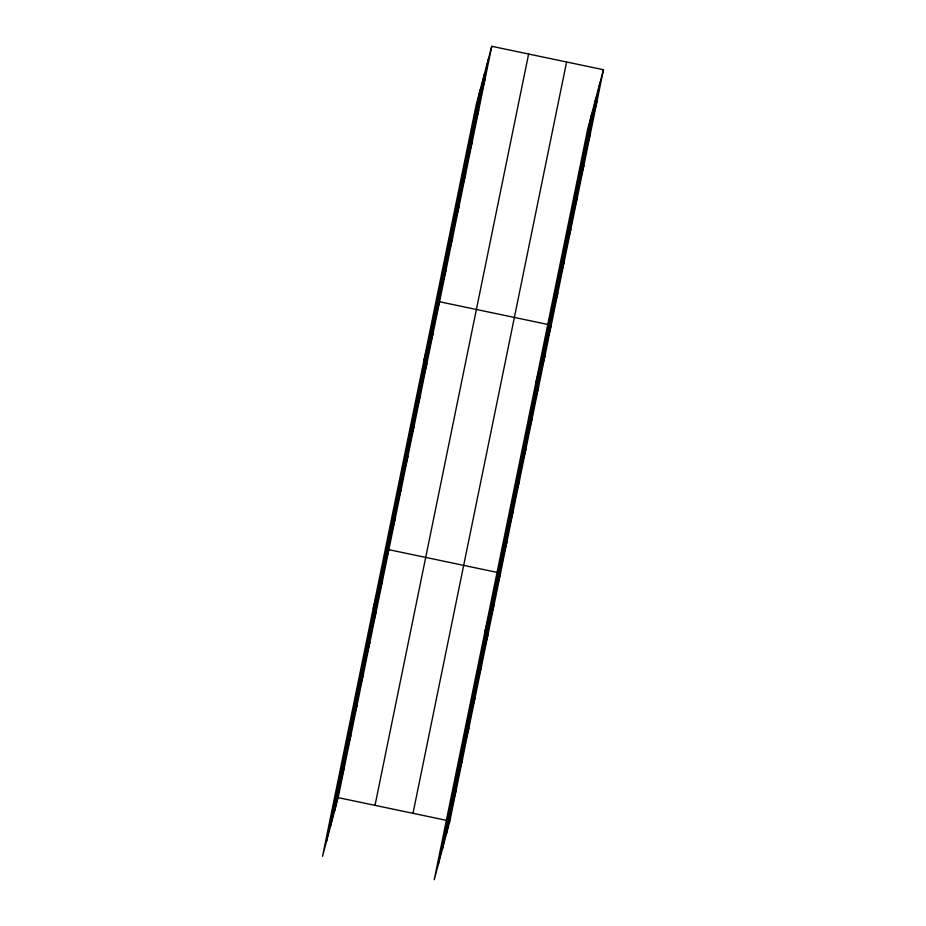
<?xml version="1.0" encoding="UTF-8"?>
<svg xmlns="http://www.w3.org/2000/svg" width="926" height="926" viewBox="0 0 926 926"><rect width="100%" height="100%" fill="white"/><g stroke="black" fill="none" stroke-linecap="round" stroke-linejoin="round"><path stroke-width="1.39" d="M326.554 841.225L480.154 89.891M330.686 825.703L484.286 74.369M334.691 810.644L488.291 59.31M491.752 46.3L476.149 104.951L322.549 856.284L338.152 797.633L491.752 46.3L603.451 69.716L449.851 821.049L434.248 879.7L587.848 128.367L603.451 69.716M375.018 805.354L528.619 54.032M412.996 813.317L566.596 61.984M438.253 864.641L591.853 113.308M442.385 849.119L595.985 97.786M446.39 834.06L599.99 82.727M481.763 91.246L485.224 78.235M475.235 123.17L478.696 110.159M468.706 155.105L472.167 142.095M462.178 187.04L465.639 174.03M455.65 218.964L459.111 205.954M449.122 250.9L452.582 237.889M442.593 282.835L446.054 269.825M423.923 360.411L439.526 301.749L551.225 325.165L535.622 383.827M429.733 345.757L433.194 332.747M423.402 376.743L426.863 363.733M417.059 407.741L420.52 394.731M410.727 438.739L414.188 425.717M404.384 469.725L407.857 456.715M398.053 500.723L401.514 487.701M391.721 531.709L395.182 518.699M373.236 608.347L388.839 549.685L500.538 573.101L484.935 631.763M379.047 593.693L382.507 580.683M372.715 624.691L376.176 611.669M366.372 655.677L369.833 642.667M360.04 686.675L363.501 673.665M353.697 717.662L357.17 704.651M347.366 748.659L350.827 735.649M341.034 779.646L344.495 766.635M593.462 114.662L596.923 101.652M586.934 146.586L590.394 133.576M580.405 178.521L583.866 165.511M573.877 210.457L577.338 197.446M567.349 242.381L570.81 229.37M560.82 274.316L564.281 261.306M554.292 306.251L557.753 293.241M541.432 369.173L544.893 356.163M535.089 400.159L538.55 387.149M528.758 431.157L532.218 418.147M522.426 462.143L525.887 449.133M516.083 493.141L519.544 480.131M509.751 524.128L513.212 511.117M503.408 555.125L506.881 542.115M490.745 617.11L494.206 604.099M484.402 648.107L487.863 635.086M478.071 679.094L481.532 666.083M471.739 710.092L475.2 697.07M465.396 741.078L468.857 728.067M459.065 772.076L462.525 759.054M452.721 803.062L456.182 790.052M338.152 797.633L449.851 821.049"/></g></svg>
